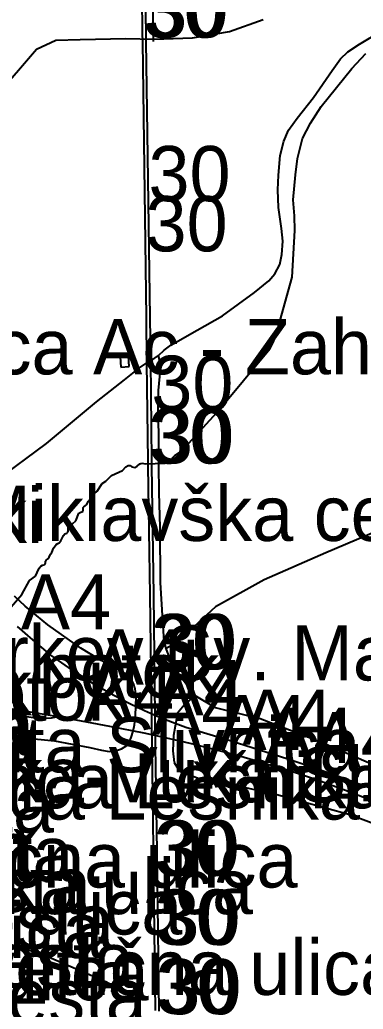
# Model space of a CAD drawing. Extents: x -8864 to 13231, y -7697 to 8949.
# Drawn here: x -1893 to -1507, y -437 to 676 of the extents above; entities that cross this region are included whole.
import ezdxf

# ---------------------------------------------------------------- set-up
doc = ezdxf.new("R2010")
doc.units = 0
for name, color, linetype in [('OSM_BUILDING_HOUSE', 9, 'CONTINUOUS'), ('OSM_HIGHWAY_MOTORWAY', 8, 'CONTINUOUS'), ('OSM_HIGHWAY_MOTORWAY_LINK', 8, 'CONTINUOUS'), ('OSM_HIGHWAY_TRACK', 8, 'CONTINUOUS'), ('OSM_HIGHWAY_UNCLASSIFIED', 8, 'CONTINUOUS'), ('OSM_LABELS', 8, 'CONTINUOUS'), ('OSM_RAILWAY_RAIL', 5, 'CONTINUOUS'), ('OSM_WATERWAY_STREAM', 4, 'CONTINUOUS')]:
    doc.layers.add(name, color=color, linetype=linetype)

msp = doc.modelspace()

# ---------------------------------------------------------------- linework, layer by layer
at = {"layer": 'OSM_BUILDING_HOUSE'}
for p, q in [((-1770.987943, 297.791133), (-1780.138021, 297.257397)), ((-1780.138021, 297.257397), (-1779.448894, 285.659767)), ((-1770.298816, 286.204622), (-1770.987943, 297.791133)), ((-1779.448894, 285.659767), (-1770.298816, 286.204622))]:
    msp.add_line(p, q, dxfattribs=at)
at = {"layer": 'OSM_HIGHWAY_MOTORWAY'}
for p, q in [((-1878.392243, -21.282709), (-1895.681678, -6.171318)), ((-1858.177846, -38.262174), (-1878.392243, -21.282709)), ((-1829.831748, -58.154947), (-1858.177846, -38.262174)), ((-1808.928223, -71.464979), (-1829.831748, -58.154947)), ((-1787.335572, -83.607465), (-1808.928223, -71.464979)), ((-1769.487178, -92.958959), (-1787.335572, -83.607465)), ((-1752.902183, -100.920515), (-1769.487178, -92.958959)), ((-1849.977232, -107.414299), (-1792.067578, -118.100132)), ((-1736.018568, -108.470651), (-1752.902183, -100.920515)), ((-1721.485641, -114.275026), (-1736.018568, -108.470651)), ((-1792.067578, -118.100132), (-1753.583654, -125.794821)), ((-1706.294215, -119.590144), (-1721.485641, -114.275026)), ((-1694.188548, -123.40413), (-1706.294215, -119.590144)), ((-1753.583654, -125.794821), (-1724.824079, -131.988378)), ((-1724.824079, -131.988378), (-1697.243678, -138.370967)), ((-1656.784256, -134.80161), (-1694.188548, -123.40413)), ((-1697.243678, -138.370967), (-1644.556077, -151.870031)), ((-1623.752093, -145.153857), (-1656.784256, -134.80161)), ((-1644.556077, -151.870031), (-1613.12422, -161.199285)), ((-1591.700022, -155.517224), (-1623.752093, -145.153857)), ((-1558.323295, -166.58112), (-1591.700022, -155.517224)), ((-1613.12422, -161.199285), (-1592.343207, -167.326126)), ((-1539.150246, -173.208337), (-1558.323295, -166.58112)), ((-1592.343207, -167.326126), (-1558.637231, -178.434499)), ((-1486.202307, -193.023273), (-1539.150246, -173.208337)), ((-1558.637231, -178.434499), (-1527.128805, -190.132205)), ((-1527.128805, -190.132205), (-1477.243654, -209.613556))]:
    msp.add_line(p, q, dxfattribs=at)
at = {"layer": 'OSM_HIGHWAY_MOTORWAY_LINK'}
for p, q in [((-1921.202355, -95.694354), (-1849.977232, -107.414299)), ((-1911.807255, -104.178527), (-1892.894542, -106.213394)), ((-1892.894542, -106.213394), (-1874.885352, -108.815355)), ((-1874.885352, -108.815355), (-1864.877693, -109.382449)), ((-1864.877693, -109.382449), (-1857.427463, -108.893192)), ((-1857.427463, -108.893192), (-1849.977232, -107.414299))]:
    msp.add_line(p, q, dxfattribs=at)
at = {"layer": 'OSM_HIGHWAY_TRACK'}
for p, q in [((-1734.54843, 286.816194), (-1737.029287, 298.636214)), ((-1737.082886, 259.27321), (-1734.54843, 286.816194)), ((-1737.557618, 240.792614), (-1737.082886, 259.27321)), ((-1736.677067, 208.846311), (-1737.557618, 240.792614)), ((-1736.730666, 180.146901), (-1736.677067, 208.846311)), ((-1736.654096, 175.132009), (-1736.730666, 180.146901)), ((-1736.4933, 144.397732), (-1736.654096, 175.132009)), ((-1735.352411, 105.223759), (-1736.4933, 144.397732)), ((-1734.762825, 43.354902), (-1735.352411, 105.223759)), ((-1477.787299, 107.069595), (-1549.257444, 76.668902)), ((-1549.257444, 76.668902), (-1618.262046, 46.279328)), ((-1618.262046, 46.279328), (-1673.300337, 15.878636)), ((-1732.488705, 0.300226), (-1734.762825, 43.354902)), ((-1673.300337, 15.878636), (-1716.845518, -24.373928)), ((-1730.68166, -22.561451), (-1732.488705, 0.300226)), ((-1728.38457, -30.823234), (-1730.68166, -22.561451)), ((-1716.845518, -24.373928), (-1728.38457, -30.823234)), ((-1720.949653, -51.07183), (-1728.38457, -30.823234)), ((-1696.301871, -83.929931), (-1720.949653, -51.07183)), ((-1696.301871, -83.929931), (-1705.451949, -91.468947)), ((-1673.300337, -97.484592), (-1696.301871, -83.929931)), ((-1708.307998, -94.68248), (-1715.819484, -103.644791)), ((-1705.451949, -91.468947), (-1708.307998, -94.68248)), ((-1622.779658, -109.80499), (-1673.300337, -97.484592)), ((-1715.819484, -103.644791), (-1720.337096, -128.708128)), ((-1552.128808, -137.325734), (-1622.779658, -109.80499)), ((-1720.337096, -128.708128), (-1720.949653, -146.165731)), ((-1484.050699, -166.825748), (-1552.128808, -137.325734)), ((-1720.949653, -146.165731), (-1719.716881, -159.097701)), ((-1719.716881, -159.097701), (-1713.75976, -168.960691)), ((-1713.75976, -168.960691), (-1691.585178, -176.966726)), ((-1691.585178, -176.966726), (-1649.479507, -184.97276)), ((-1649.479507, -184.97276), (-1604.088997, -195.247172)), ((-1604.088997, -195.247172), (-1522.251316, -217.563993)), ((-1522.251316, -217.563993), (-1402.51164, -262.742492)), ((-1868.047678, -375.082727), (-1949.38, -349.607969)), ((-1795.758237, -406.295142), (-1868.047678, -375.082727)), ((-1759.609688, -426.832845), (-1795.758237, -406.295142))]:
    msp.add_line(p, q, dxfattribs=at)
at = {"layer": 'OSM_HIGHWAY_UNCLASSIFIED'}
for p, q in [((-1511.432019, 648.811277), (-1488.055294, 662.632807)), ((-1524.280413, 640.115834), (-1511.432019, 648.811277)), ((-1532.603537, 632.165397), (-1524.280413, 640.115834)), ((-1542.029266, 619.077754), (-1532.603537, 632.165397)), ((-1563.078273, 588.721539), (-1542.029266, 619.077754)), ((-1581.187004, 565.726428), (-1563.078273, 588.721539)), ((-1591.102778, 552.016094), (-1581.187004, 565.726428)), ((-1596.240604, 539.528904), (-1591.102778, 552.016094)), ((-1600.398338, 523.628029), (-1596.240604, 539.528904)), ((-1602.481034, 501.600314), (-1600.398338, 523.628029)), ((-1603.093591, 484.954434), (-1602.481034, 501.600314)), ((-1602.358522, 465.017183), (-1603.093591, 484.954434)), ((-1598.813346, 441.277066), (-1602.358522, 465.017183)), ((-1597.465719, 427.199789), (-1598.813346, 441.277066)), ((-1598.445811, 412.26631), (-1597.465719, 427.199789)), ((-1600.888384, 401.135698), (-1598.445811, 412.26631)), ((-1606.271233, 390.616658), (-1600.888384, 401.135698)), ((-1613.12422, 382.655101), (-1606.271233, 390.616658)), ((-1629.242139, 369.445144), (-1613.12422, 382.655101)), ((-1665.222235, 343.258739), (-1629.242139, 369.445144)), ((-1693.591304, 327.035399), (-1665.222235, 343.258739)), ((-1723.269715, 310.400638), (-1693.591304, 327.035399)), ((-1737.029287, 298.636214), (-1730.919026, 304.796413)), ((-1730.919026, 304.796413), (-1723.269715, 310.400638)), ((-1758.591311, 284.725729), (-1750.176303, 290.474507)), ((-1750.176303, 290.474507), (-1745.972627, 292.676166)), ((-1745.972627, 292.676166), (-1737.029287, 298.636214)), ((-1775.329445, 271.382338), (-1758.591311, 284.725729)), ((-1806.700045, 246.374599), (-1775.329445, 271.382338)), ((-1863.177846, 199.494818), (-1806.700045, 246.374599)), ((-1931.47035, 149.179114), (-1863.177846, 199.494818)), ((-1887.006333, 16.612522), (-1899.119657, 28.110077)), ((-1861.638796, -4.180929), (-1887.006333, 16.612522)), ((-1824.364672, -30.67868), (-1861.638796, -4.180929)), ((-1801.669417, -44.377895), (-1824.364672, -30.67868)), ((-1781.799583, -54.807979), (-1801.669417, -44.377895)), ((-1773.843993, -59.733915), (-1781.799583, -54.807979)), ((-1768.813364, -64.359624), (-1773.843993, -59.733915)), ((-1765.367728, -70.208477), (-1768.813364, -64.359624)), ((-1763.422858, -76.213003), (-1765.367728, -70.208477)), ((-1762.442766, -85.408823), (-1763.422858, -76.213003)), ((-1762.549964, -95.11614), (-1762.442766, -85.408823)), ((-1763.108923, -107.280865), (-1762.549964, -95.11614)), ((-1764.242154, -116.676837), (-1763.108923, -107.280865)), ((-1765.628065, -123.704356), (-1764.242154, -116.676837)), ((-1918.116597, -129.720001), (-1888.185506, -131.254491)), ((-1888.185506, -131.254491), (-1853.989484, -134.746012)), ((-1769.892997, -135.624452), (-1767.94047, -131.098819)), ((-1767.94047, -131.098819), (-1765.628065, -123.704356)), ((-1853.989484, -134.746012), (-1814.510153, -142.196072)), ((-1814.510153, -142.196072), (-1801.309539, -145.276172)), ((-1785.59744, -146.143492), (-1778.92822, -143.78616)), ((-1778.92822, -143.78616), (-1772.9175, -140.038891)), ((-1772.9175, -140.038891), (-1769.892997, -135.624452)), ((-1801.309539, -145.276172), (-1792.733735, -146.554913)), ((-1792.733735, -146.554913), (-1785.59744, -146.143492))]:
    msp.add_line(p, q, dxfattribs=at)
at = {"layer": 'OSM_RAILWAY_RAIL'}
for p, q in [((-1755.030821, 660.786971), (-1757.902184, 874.859444)), ((-1751.125767, 660.976002), (-1753.292689, 827.15682)), ((-1742.986409, 660.130921), (-1743.928216, 725.713689)), ((-1754.977222, 651.524434), (-1755.030821, 660.786971)), ((-1750.880744, 651.757943), (-1751.125767, 660.976002)), ((-1742.948124, 651.635629), (-1742.986409, 660.130921)), ((-1750.765889, 341.368425), (-1754.977222, 651.524434)), ((-1746.707696, 341.346186), (-1750.880744, 651.757943)), ((-1750.176303, 290.474507), (-1750.765889, 341.368425)), ((-1745.972627, 292.676166), (-1746.707696, 341.346186)), ((-1748.690851, 180.002347), (-1750.176303, 290.474507)), ((-1744.586715, 180.102423), (-1745.972627, 292.676166)), ((-1748.614281, 174.364764), (-1748.690851, 180.002347)), ((-1744.571402, 174.542676), (-1744.586715, 180.102423)), ((-1746.677068, 29.055234), (-1748.614281, 174.364764)), ((-1742.565276, 29.522253), (-1744.571402, 174.542676)), ((-1744.249809, -140.895092), (-1746.677068, 29.055234)), ((-1740.390697, -140.694941), (-1742.565276, 29.522253)), ((-1742.450421, -283.035566), (-1744.249809, -140.895092)), ((-1738.415199, -282.902132), (-1740.390697, -140.694941)), ((-1742.404479, -289.885174), (-1742.450421, -283.035566)), ((-1738.3616, -289.74062), (-1738.415199, -282.902132)), ((-1740.428981, -438.063533), (-1742.404479, -289.885174)), ((-1736.447358, -438.775181), (-1738.3616, -289.74062))]:
    msp.add_line(p, q, dxfattribs=at)
at = {"layer": 'OSM_WATERWAY_STREAM'}
for p, q in [((-1657.389156, 662.844077), (-1619.602016, 676.387619)), ((-1698.874612, 655.861036), (-1657.389156, 662.844077)), ((-1874.272794, 643.129217), (-1852.496375, 653.392508)), ((-1852.496375, 653.392508), (-1825.145683, 654.193112)), ((-1825.145683, 654.193112), (-1774.043074, 655.038193)), ((-1774.043074, 655.038193), (-1742.006317, 654.215351)), ((-1742.006317, 654.215351), (-1698.874612, 655.861036)), ((-1942.450443, 563.858354), (-1874.272794, 643.129217)), ((-1519.946568, 621.524042), (-1504.127271, 638.22552)), ((-1554.39527, 578.84743), (-1519.946568, 621.524042)), ((-1566.21763, 560.111084), (-1554.39527, 578.84743)), ((-1575.214568, 542.775795), (-1566.21763, 560.111084)), ((-1580.857754, 520.347779), (-1575.214568, 542.775795)), ((-1583.399868, 501.867182), (-1580.857754, 520.347779)), ((-1585.865412, 473.523595), (-1583.399868, 501.867182)), ((-1584.372303, 455.610092), (-1585.865412, 473.523595)), ((-1584.012425, 439.386753), (-1584.372303, 455.610092)), ((-1587.121155, 386.813791), (-1584.012425, 439.386753)), ((-1604.678584, 323.532759), (-1587.121155, 386.813791)), ((-1608.108906, 314.07007), (-1604.678584, 323.532759)), ((-1612.098186, 306.308664), (-1608.108906, 314.07007)), ((-1671.118101, 234.977119), (-1612.098186, 306.308664)), ((-1711.217646, 190.854972), (-1671.118101, 234.977119)), ((-1718.874615, 186.106949), (-1711.217646, 190.854972)), ((-1730.099731, 177.378147), (-1724.938934, 179.824435)), ((-1724.938934, 179.824435), (-1718.874615, 186.106949)), ((-1789.885342, 163.801246), (-1777.81796, 169.272037)), ((-1777.81796, 169.272037), (-1774.066045, 173.464086)), ((-1774.066045, 173.464086), (-1771.255937, 174.998576)), ((-1771.255937, 174.998576), (-1768.866963, 174.842903)), ((-1768.866963, 174.842903), (-1767.213058, 173.464086)), ((-1767.213058, 173.464086), (-1763.87462, 172.563407)), ((-1763.87462, 172.563407), (-1761.263593, 174.231331)), ((-1761.263593, 174.231331), (-1758.078294, 176.64426)), ((-1758.078294, 176.64426), (-1755.727605, 177.433744)), ((-1755.727605, 177.433744), (-1751.952719, 176.922248)), ((-1751.952719, 176.922248), (-1730.099731, 177.378147)), ((-1800.344761, 154.794457), (-1796.378452, 157.218507)), ((-1796.378452, 157.218507), (-1789.885342, 163.801246)), ((-1808.943537, 143.430336), (-1806.194685, 146.010058)), ((-1806.194685, 146.010058), (-1800.344761, 154.794457)), ((-1817.955789, 130.698517), (-1816.018576, 134.879446)), ((-1816.018576, 134.879446), (-1808.943537, 143.430336)), ((-1826.791931, 121.169112), (-1824.425928, 122.581287)), ((-1824.425928, 122.581287), (-1823.330981, 122.648004)), ((-1823.330981, 122.648004), (-1822.243692, 123.081664)), ((-1822.243692, 123.081664), (-1821.860843, 124.960859)), ((-1821.860843, 124.960859), (-1821.845529, 127.56282)), ((-1821.845529, 127.56282), (-1820.911379, 128.608052)), ((-1820.911379, 128.608052), (-1817.955789, 130.698517)), ((-1833.346296, 109.749393), (-1830.245224, 112.529266)), ((-1830.245224, 112.529266), (-1826.791931, 121.169112)), ((-1839.180907, 99.841925), (-1838.859314, 101.098427)), ((-1838.859314, 101.098427), (-1838.798058, 104.823457)), ((-1838.798058, 104.823457), (-1837.971106, 106.424664)), ((-1837.971106, 106.424664), (-1836.623479, 107.514375)), ((-1836.623479, 107.514375), (-1833.346296, 109.749393)), ((-1848.759774, 87.910709), (-1847.082898, 90.167966)), ((-1847.082898, 90.167966), (-1844.012454, 96.139134)), ((-1844.012454, 96.139134), (-1842.534659, 97.984969)), ((-1842.534659, 97.984969), (-1841.271259, 98.596541)), ((-1841.271259, 98.596541), (-1840.015516, 98.896768)), ((-1840.015516, 98.896768), (-1839.180907, 99.841925)), ((-1856.945074, 77.069204), (-1855.023175, 82.028497)), ((-1855.023175, 82.028497), (-1852.151812, 85.953678)), ((-1852.151812, 85.953678), (-1850.451964, 87.187942)), ((-1850.451964, 87.187942), (-1848.759774, 87.910709)), ((-1864.165595, 65.260302), (-1864.111997, 67.195094)), ((-1864.111997, 67.195094), (-1863.407555, 68.529433)), ((-1863.407555, 68.529433), (-1861.462685, 70.075043)), ((-1861.462685, 70.075043), (-1859.98489, 71.809684)), ((-1859.98489, 71.809684), (-1858.514752, 75.16777)), ((-1858.514752, 75.16777), (-1856.945074, 77.069204)), ((-1873.683207, 54.652306), (-1871.37846, 59.278015)), ((-1871.37846, 59.278015), (-1869.448904, 61.857738)), ((-1869.448904, 61.857738), (-1867.710772, 62.936328)), ((-1867.710772, 62.936328), (-1865.765902, 63.392228)), ((-1865.765902, 63.392228), (-1864.165595, 65.260302)), ((-1890.689335, 29.789121), (-1882.151815, 45.601039)), ((-1882.151815, 45.601039), (-1875.390711, 50.349063)), ((-1875.390711, 50.349063), (-1873.683207, 54.652306)), ((-1922.726092, -6.927444), (-1890.689335, 29.789121))]:
    msp.add_line(p, q, dxfattribs=at)

# ---------------------------------------------------------------- texts
at = {"layer": 'OSM_LABELS'}
for s, p in [('30', (-1755.004021, 656.155702)), ('30', (-1751.003255, 656.366973)), ('30', (-1748.467062, 472.216478)), ('30', (-1751.776042, 415.764127)), ('Petrol - Slivnica Ac - Zahod', (-2410.110525, 277.460253)), ('30', (-1745.279671, 236.389295)), ('30', (-1748.652566, 177.183556)), ('30', (-1744.579058, 177.32255)), ('Pot k črpalki', (-2318.334475, 87.702315)), ('Miklavška cesta', (-1949.987093, 90.061841)), ('A4', (-1891.858041, -9.513271)), ('Župnijska cerkev Sv. Marije', (-2376.347341, -66.825768)), ('30', (-1745.486077, -54.334801)), ('30', (-1741.495956, -54.179766)), ('A4', (-1808.931898, -71.46264)), ('Polanski potok', (-2208.296567, -86.176068)), ('Mariborska cesta', (-2519.086541, -101.419049)), ('Polanski potok', (-2419.165945, -105.897624)), ('A4', (-1741.772376, -105.897622)), ('Polanski potok', (-2314.714134, -112.131209)), ('A4', (-1821.022405, -112.757215)), ('A4', (-1744.549488, -127.740386)), ('A4', (-1642.852433, -139.167829)), ('Mariborska cesta', (-2513.183573, -150.940447)), ('Mariborska cesta', (-2508.767396, -148.228984)), ('A4', (-1670.899877, -145.120499)), ('A4', (-1618.455237, -159.616992)), ('Splošna ambulanta Slivnica', (-2529.410691, -170.110447)), ('Mariborska cesta', (-2505.130444, -166.825748)), ('A4', (-1565.383792, -164.240668)), ('Mariborska cesta', (-2501.111564, -183.317854)), ('OŠ Franca Lešnika-Vuka Slivnica', (-2531.102293, -203.755294)), ('Osnovna šola Franca Lešnika-Vuka Slivnica', (-2576.737826, -210.666487)), ('Osnovna šola Franca Lešnika-Vuka Slivnica', (-2608.409169, -223.257174)), ('Mariborska cesta', (-2486.294135, -237.802835)), ('Mariborska cesta', (-2508.665167, -287.420286)), ('Mariborska cesta', (-2464.470854, -292.713035)), ('30', (-1742.42745, -286.46037)), ('30', (-1738.388399, -286.321376)), ('Cvetlična ulica', (-2115.871684, -299.711668)), ('Mariborska cesta', (-2444.493009, -327.45938)), ('Sušilniška ulica', (-2198.116627, -329.598442)), ('Sušilniška ulica', (-2277.588305, -352.571314)), ('Mariborska cesta', (-2418.600371, -368.744774)), ('30', (-1741.41673, -363.974353)), ('30', (-1737.404479, -364.2579)), ('Sušilniška ulica', (-2366.356586, -378.882298)), ('Mariborska cesta', (-2395.791137, -412.238422)), ('Cvetlična ulica', (-1999.493228, -420.495852)), ('Sušilniška ulica', (-2315.30551, -426.57289)), ('Mariborska cesta', (-2382.079129, -452.513314)), ('30', (-1740.440467, -441.738525)), ('30', (-1736.370788, -442.205544))]:
    msp.add_text(s, height=62.042552, dxfattribs=at).set_placement(p)

doc.saveas('drawing.dxf')
